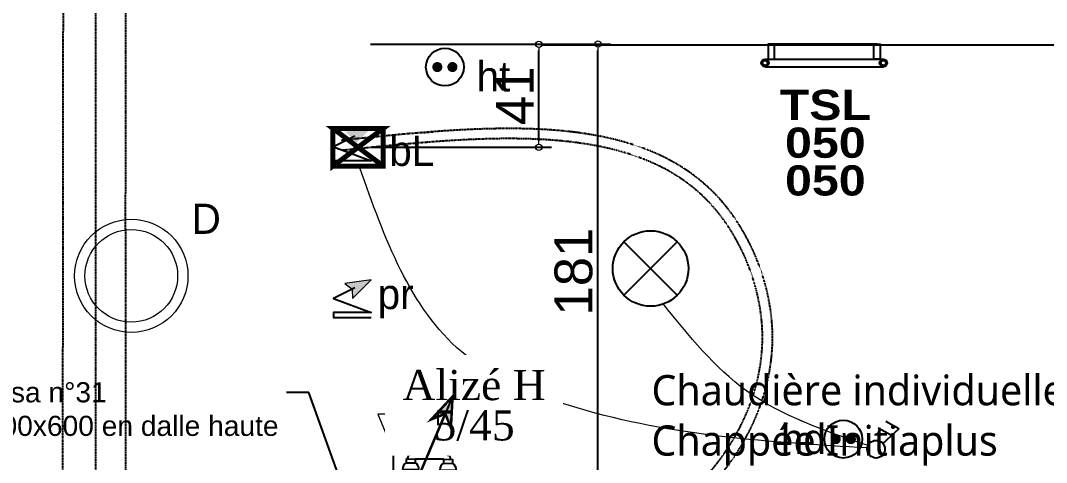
# Model space of a CAD drawing. Header units: millimetres. Extents: x 459337 to 526921, y -375392 to -289779.
# Drawn here: x 468187 to 472259, y -343856 to -342100 of the extents above; entities that cross this region are included whole.
import ezdxf
from ezdxf import colors
from ezdxf.entities.mleader import LeaderData, LeaderLine
from ezdxf.math import Vec2, Vec3

# ---------------------------------------------------------------- set-up
doc = ezdxf.new("R2010")
doc.units = ezdxf.units.MM
doc.set_wipeout_variables(frame=1)
doc.linetypes.add('prlm_ef', pattern=[0.165, 0.1, -0.065])
doc.linetypes.add('prlm_gaz', pattern=[36, 24, -3, 0, -3, 0, -3, 0, -3])
doc.layers.add('_GAZELEC-BOITE INCORPO', color=36, linetype='Continuous', lineweight=18)
doc.layers.add('_GAZELEC-RESERVATION', color=1, linetype='Continuous', lineweight=18)
for name, color, linetype in [('_GAZELEC-EAU CHAUDE', 1, 'Continuous'), ('GAZ-FLECHE VMC', 93, 'Continuous'), ('prlm-CHAUFF', 30, 'Continuous'), ('prlm-CHAUFF-CONV', 20, 'Continuous'), ('prlm-EAU-EF', 161, 'Continuous'), ('prlm-ELEC-CFO', 201, 'Continuous'), ('prlm-GAZ', 20, 'Continuous'), ('prlm-MOD', 64, 'Continuous'), ('prlm-VMC', 93, 'Continuous')]:
    doc.layers.add(name, color=color, linetype=linetype)
doc.layers.add('prlm-ZEROPLOT', color=254, linetype='Continuous', plot=False)
doc.styles.add('Arial', font='arial.ttf')
doc.styles.add('prlm-chauff', font='trebucbi.ttf', dxfattribs={"height": 18})
doc.styles.add('prlm-chauff-rad', font='ariblk.ttf', dxfattribs={"height": 12})
doc.styles.add('prlm-elec-cfo', font='comic.ttf', dxfattribs={"height": 12})
doc.styles.add('prlm-vmc', font='pala.ttf', dxfattribs={"height": 14})
doc.styles.get("Standard").update_dxf_attribs({"font": 'arial.ttf'})
doc.dimstyles.new('200', dxfattribs={"dimtxt": 150, "dimasz": 25, "dimexe": 50, "dimexo": 50, "dimgap": 20, "dimtad": 1, "dimdec": 0, "dimlfac": 0.1, "dimdsep": 46, "dimtxsty": 'Arial', "dimblk1": 'DOTBLANK', "dimblk2": 'DOTBLANK', "dimsah": 1, "dimcen": 25, "dimclrd": 5, "dimclre": 5, "dimadec": 0, "dimazin": 0, "dimtfac": 1, "dimtdec": 0, "dimtmove": 0, "dimatfit": 3, "dimldrblk": 'DOTBLANK', "dimfxl": 50, "dimtolj": 1, "dimtzin": 0, "dimarcsym": 0})

# ---------------------------------------------------------------- blocks, each defined once
blk = doc.blocks.new('xi.be')
at = {"layer": 'prlm-VMC', "color": 0, "linetype": 'ByBlock', "lineweight": 5, "flags": 128}
blk.add_lwpolyline([(-6.17, -15), (6.17, -15), (0, 0)], close=True, dxfattribs=at)
at = {"layer": 'prlm-VMC', "color": 0, "linetype": 'ByBlock', "lineweight": 5}
blk.add_solid([(0, -1), (5.17, -14), (-5.17, -14), (0, -1)], dxfattribs=at)
blk = doc.blocks.new('xi.PCHT')
at = {"color": 0, "lineweight": 5}
blk.add_wipeout([(-7.5, -7.5), (7.5, -7.5), (7.5, 7.5), (-7.5, 7.5)], dxfattribs=at).dxf.layer = 'prlm-ELEC-CFO'
at = {"layer": 'prlm-ELEC-CFO', "color": 0, "linetype": 'ByBlock', "lineweight": 5, "const_width": 2}
for points in [[(-4, 0, 1), (-2, 0, 1)], [(2, 0, 1), (4, 0, 1)]]:
    blk.add_lwpolyline(points, format="xyb", close=True, dxfattribs=at)
at = {"layer": 'prlm-ELEC-CFO', "color": 0, "linetype": 'ByBlock', "lineweight": -2}
blk.add_circle((0, 0), 7.5, dxfattribs=at)
blk = doc.blocks.new('xi.PCHD')
at = {"color": 0, "lineweight": 5}
blk.add_wipeout([(-7.5, -7.5), (7.5, -7.5), (7.5, 7.5), (-7.5, 7.5)], dxfattribs=at).dxf.layer = 'prlm-ELEC-CFO'
at = {"layer": 'prlm-ELEC-CFO', "color": 0, "linetype": 'ByBlock', "lineweight": 5, "const_width": 2}
for points in [[(-4, 0, 1), (-2, 0, 1)], [(2, 0, 1), (4, 0, 1)]]:
    blk.add_lwpolyline(points, format="xyb", close=True, dxfattribs=at)
at = {"layer": 'prlm-ELEC-CFO', "color": 0, "linetype": 'ByBlock', "lineweight": -2}
blk.add_circle((0, 0), 7.5, dxfattribs=at)
blk = doc.blocks.new('xi.PR')
at = {"layer": 'prlm-ELEC-CFO', "lineweight": 5}
blk.add_hatch(color=0, dxfattribs=at).paths.add_polyline_path([(-3, 6), (-0.1, 3.7), (0, 0), (7.5, 7.5)])
at = {"layer": 'prlm-ELEC-CFO', "color": 0}
blk.add_lwpolyline([(0.95, 4.23), (-7.5, 0), (7.5, -5.5), (-7.5, -5.5), (-7.5, -7.5), (7.5, -7.5)], dxfattribs=at)
at = {"layer": 'prlm-ELEC-CFO', "color": 0, "lineweight": 5, "flags": 128}
blk.add_lwpolyline([(-3, 6), (-0.1, 3.7), (0, 0), (7.5, 7.5)], close=True, dxfattribs=at)
blk = doc.blocks.new('xi.DA')
at = {"layer": 'prlm-ELEC-CFO', "color": 0}
for points in [[(4.05, 1.39), (-1.17, 4.34)], [(0.61, -1.67), (7.04, 4.05), (1.81, 7.01)]]:
    blk.add_lwpolyline(points, dxfattribs=at)
blk.add_circle((-2, -4), 3.5, dxfattribs=at)
blk = doc.blocks.new('xi.PTCE')
at = {"layer": 'prlm-ELEC-CFO', "color": 0}
for points in [[(-10.61, 10.61), (10.61, -10.61)], [(10.61, 10.61), (-10.61, -10.61)]]:
    blk.add_lwpolyline(points, dxfattribs=at)
at = {"layer": 'prlm-ELEC-CFO', "color": 0, "linetype": 'ByBlock'}
blk.add_circle((0, 0), 15, dxfattribs=at)
blk = doc.blocks.new('xi.BL')
at = {"color": 0, "lineweight": 5}
blk.add_wipeout([(-7.5, -7.5), (7.5, -7.5), (7.5, 7.5), (-7.5, 7.5)], dxfattribs=at).dxf.layer = 'prlm-ELEC-CFO'
at = {"layer": 'prlm-ELEC-CFO', "lineweight": 5}
blk.add_hatch(color=0, dxfattribs=at).paths.add_polyline_path([(-3, 6), (-0.1, 3.7), (0, 0), (7.5, 7.5)])
at = {"layer": 'prlm-ELEC-CFO', "color": 0}
blk.add_lwpolyline([(0.95, 4.23), (-7.5, 0), (7.5, -5.5), (-7.5, -5.5), (-7.5, -7.5), (7.5, -7.5)], dxfattribs=at)
blk = doc.blocks.new('xi.dchrob')
at = {"layer": 'prlm-MOD', "color": 161}
for p, q in [((8.16, -2.3), (8.16, 2.3)), ((13.38, 1.16), (13.38, -1.16))]:
    blk.add_line(p, q, dxfattribs=at)
for points in [[(0, 10.66), (0, 4.16)], [(4.19, -5.66), (4.19, 5.66)], [(5.77, 7.56), (8.16, 2.38)], [(5.77, -7.26), (8.16, -2.37)], [(0, -4.16), (0, -10.66)]]:
    blk.add_lwpolyline(points, dxfattribs=at)
for points in [[(2.5, 9.16), (4.19, 9.16), (4.19, 5.66), (2.5, 5.66)], [(13.38, -2.37), (8.16, -2.37), (8.16, 2.38), (13.38, 2.38)], [(2.5, -5.66), (4.19, -5.66), (4.19, -9.16), (2.5, -9.16)]]:
    blk.add_lwpolyline(points, close=True, dxfattribs=at)
for centre, radius, start, end in [((0, 7.41), 3.25, 32.579, 90), ((4.65, 7.56), 1.13, 0, 114.0743), ((0, 7.41), 3.25, 270, 327.421), ((0, -7.41), 3.25, 32.579, 90), ((4.65, -7.26), 1.13, 245.9257, 360), ((0, -7.41), 3.25, 270, 327.421)]:
    blk.add_arc(centre, radius, start, end, dxfattribs=at)
blk = doc.blocks.new('xi.tsl-050-050')
at = {"layer": 'prlm-CHAUFF-CONV', "linetype": 'ByBlock', "lineweight": -2}
h = blk.add_hatch(color=0, dxfattribs=at)
edge = h.paths.add_edge_path()
edge.add_arc((-23.5, 7.5), 1.5, 0, 360)
edge = h.paths.add_edge_path(flags=17)
edge.add_arc((-23.5, 7.5), 1, 0, 360)
edge = h.paths.add_edge_path()
edge.add_arc((23.5, 7.5), 1.5, 0, 360)
edge = h.paths.add_edge_path(flags=17)
edge.add_arc((23.5, 7.5), 1, 0, 360)
at = {"layer": 'prlm-CHAUFF-CONV', "color": 0, "linetype": 'ByBlock', "lineweight": -2, "flags": 128}
for points in [[(23.5, 9), (-23.5, 9)], [(23.5, 6), (-23.5, 6)]]:
    blk.add_lwpolyline(points, dxfattribs=at)
at = {"layer": 'prlm-CHAUFF-CONV', "color": 0, "linetype": 'ByBlock', "lineweight": -2}
for points in [[(-19.73, 0), (-22.27, 0), (-22.27, 6), (-19.73, 6)], [(19.73, 0), (22.27, 0), (22.27, 6), (19.73, 6)]]:
    blk.add_lwpolyline(points, close=True, dxfattribs=at)
for centre, radius in [((-23.5, 7.5), 1.5), ((-23.5, 7.5), 1), ((23.5, 7.5), 1.5), ((23.5, 7.5), 1)]:
    blk.add_circle(centre, radius, dxfattribs=at)
at = {"layer": 'prlm-ZEROPLOT', "linetype": 'ByBlock', "lineweight": -2, "flags": 128}
blk.add_lwpolyline([(-21, 0), (21, 0)], dxfattribs=at)
blk = doc.blocks.new('xi.lumD')
at = {"layer": 'prlm-ELEC-CFO', "color": 0, "linetype": 'ByBlock', "lineweight": 13}
for radius in [22.49, 18.39]:
    blk.add_circle((0, 0), radius, dxfattribs=at)
blk = doc.blocks.new('FLECHE1')
h = blk.add_hatch(color=256)
h.dxf.hatch_style = 1
h.paths.add_polyline_path([(495907.1, -370439.6), (495913.6, -370315.5), (495936.1, -370371.1), (495991.7, -370348.6)])
for p, q in [((495907.1, -370439.6), (496141.3, -369887.2)), ((495913.6, -370315.5), (495907.1, -370439.6)), ((495913.6, -370315.5), (495907.1, -370439.6)), ((495936.1, -370371.1), (495913.6, -370315.5)), ((495936.1, -370371.1), (495913.6, -370315.5)), ((495991.7, -370348.6), (495907.1, -370439.6)), ((495907.1, -370439.6), (495991.7, -370348.6)), ((495936.1, -370371.1), (495991.7, -370348.6)), ((495991.7, -370348.6), (495936.1, -370371.1)), ((495907.1, -370439.6), (495936.1, -370371.1))]:
    blk.add_line(p, q)
at = {"const_width": 10}
for points in [[(495936.1, -370371.1), (496141.3, -369887.2)], [(495907.1, -370439.6), (495913.6, -370315.5), (495936.1, -370371.1), (495991.7, -370348.6), (495907.1, -370439.6)]]:
    blk.add_lwpolyline(points, dxfattribs=at)
blk = doc.blocks.new('_DOTBLANK')
at = {"color": 0, "linetype": 'ByBlock'}
blk.add_line((-0.5, 0), (-1, 0), dxfattribs=at)
blk.add_circle((0, 0), 0.5, dxfattribs=at)
blk = doc.blocks.new('*D116')
at = {"layer": '_GAZELEC-BOITE INCORPO', "color": 5, "lineweight": -2, "transparency": 16777216}
for p, q in [((469576.6, -342194.3), (470294.2, -342194.3)), ((470244.2, -342578.3), (470244.2, -342219.3)), ((469576.7, -342603.3), (470294.2, -342603.3))]:
    blk.add_line(p, q, dxfattribs=at)
at = {"layer": '_GAZELEC-BOITE INCORPO', "color": 5, "lineweight": -2, "transparency": 16777216, "xscale": 25, "yscale": 25, "zscale": 25}
for p, rotation in [((470244.2, -342194.3), 90), ((470244.2, -342603.3), 270)]:
    blk.add_blockref('_DOTBLANK', p, dxfattribs=dict(at, rotation=rotation))
at = {"layer": '_GAZELEC-BOITE INCORPO', "color": 0, "transparency": 16777216, "insert": (470148.9, -342398.8), "char_height": 150, "attachment_point": 5, "rotation": 90, "style": 'Arial'}
blk.add_mtext('\\A1;41', dxfattribs=at)
blk = doc.blocks.new('*D117')
at = {"layer": '_GAZELEC-BOITE INCORPO', "color": 5, "lineweight": -2, "transparency": 16777216}
for p, q in [((469579.4, -342193.4), (470528.9, -342193.4)), ((470478.9, -343976.2), (470478.9, -342218.4)), ((469579.4, -344001.2), (470528.9, -344001.2))]:
    blk.add_line(p, q, dxfattribs=at)
at = {"layer": '_GAZELEC-BOITE INCORPO', "color": 5, "lineweight": -2, "transparency": 16777216, "xscale": 25, "yscale": 25, "zscale": 25}
for p, rotation in [((470478.9, -342193.4), 90), ((470478.9, -344001.2), 270)]:
    blk.add_blockref('_DOTBLANK', p, dxfattribs=dict(at, rotation=rotation))
at = {"layer": '_GAZELEC-BOITE INCORPO', "color": 0, "transparency": 16777216, "insert": (470382.4, -343097.3), "char_height": 150, "attachment_point": 5, "rotation": 90, "style": 'Arial'}
blk.add_mtext('\\A1;181', dxfattribs=at)
blk = doc.blocks.new('*D118')
at = {"layer": '_GAZELEC-BOITE INCORPO', "color": 5, "lineweight": -2, "transparency": 16777216}
for p, q in [((470259.6, -342196.2), (472811.6, -342196.2)), ((472761.6, -344189.2), (472761.6, -342221.2)), ((470259.6, -344214.2), (472811.6, -344214.2))]:
    blk.add_line(p, q, dxfattribs=at)
at = {"layer": '_GAZELEC-BOITE INCORPO', "color": 5, "lineweight": -2, "transparency": 16777216, "xscale": 25, "yscale": 25, "zscale": 25}
for p, rotation in [((472761.6, -342196.2), 90), ((472761.6, -344214.2), 270)]:
    blk.add_blockref('_DOTBLANK', p, dxfattribs=dict(at, rotation=rotation))
at = {"layer": '_GAZELEC-BOITE INCORPO', "color": 0, "transparency": 16777216, "insert": (472665, -343205.2), "char_height": 150, "attachment_point": 5, "rotation": 90, "style": 'Arial'}
blk.add_mtext('\\A1;202', dxfattribs=at)

msp = doc.modelspace()

# ---------------------------------------------------------------- linework, layer by layer
at = {"layer": 'prlm-VMC'}
msp.add_lwpolyline([(469666.918, -344067.247), (469666.918, -343813.912)], dxfattribs=at)

# ---------------------------------------------------------------- block references
at = {"layer": 'prlm-CHAUFF-CONV', "xscale": 10, "yscale": 10, "zscale": 10, "rotation": 179.9999933324797}
msp.add_blockref('xi.tsl-050-050', (471377.042, -342193.424), dxfattribs=at)
at = {"layer": 'prlm-ELEC-CFO', "xscale": 10, "yscale": 10, "zscale": 10}
for name, p in [('xi.PCHT', (469871.258, -342284.67)), ('xi.PTCE', (470687.783, -343084.993))]:
    msp.add_blockref(name, p, dxfattribs=at)
at = {"layer": 'prlm-MOD', "xscale": 10, "yscale": 10, "zscale": 10, "rotation": 89.3508081280113}
msp.add_blockref('xi.dchrob', (469809.719, -343884.475), dxfattribs=at)
at = {"layer": 'prlm-VMC', "ltscale": 50, "xscale": 10, "yscale": 10, "zscale": 10, "rotation": 179.9999933324873}
msp.add_blockref('xi.be', (469666.918, -343813.912), dxfattribs=at)

# ---------------------------------------------------------------- texts
at = {"layer": 'prlm-ELEC-CFO', "lineweight": 20, "char_height": 120, "line_spacing_factor": 0.8, "style": 'prlm-elec-cfo', "bg_fill": 3, "bg_fill_color": 256, "bg_fill_transparency": 0}
for s, insert, attachment_point, box_fill_scale in [('ht', (470064.04, -342322.271), 5, 1.1), ('D', (468924.032, -342827.435), 2, 0.95), ('pr', (469675.684, -343204.437), 5, 1.1), ('hd', (471294.54, -343762.977), 5, 1.1)]:
    msp.add_mtext(s, dxfattribs=dict(at, insert=insert, attachment_point=attachment_point, box_fill_scale=box_fill_scale))

# ---------------------------------------------------------------- next in the draw order: block references
at = {"layer": 'prlm-ELEC-CFO', "xscale": 10, "yscale": 10, "zscale": 10}
for name, p in [('xi.lumD', (468626.458, -343114.158)), ('xi.PR', (469503.844, -343204.437)), ('xi.PCHD', (471452.861, -343762.977))]:
    msp.add_blockref(name, p, dxfattribs=at)

# ---------------------------------------------------------------- next in the draw order: linework, layer by layer
at = {"layer": 'prlm-ELEC-CFO', "lineweight": 13}
for points in [[(471548.31, -343798.189), (470396.62, -343639.145), (469938.192, -343416.246), (469532.951, -342684.895)], [(471551.076, -343788.586), (471068.773, -343571.037), (470738.467, -343226.171)]]:
    msp.add_spline(points, degree=3, dxfattribs=at)

# ---------------------------------------------------------------- next in the draw order: block references
at = {"layer": 'prlm-ELEC-CFO', "xscale": 10, "yscale": 10, "zscale": 10}
msp.add_blockref('xi.DA', (471602.981, -343762.977), dxfattribs=at)

# ---------------------------------------------------------------- next in the draw order: texts
at = {"layer": 'prlm-CHAUFF', "insert": (470691.362, -343508.476), "char_height": 120, "width": 1804.18078, "attachment_point": 1, "style": 'prlm-chauff'}
msp.add_mtext('Chaudière individuelle Chappée Initiaplus Compact 28 ', dxfattribs=at)

# ---------------------------------------------------------------- next in the draw order: block references
at = {"layer": 'prlm-ELEC-CFO', "xscale": 10, "yscale": 10, "zscale": 10}
msp.add_blockref('xi.BL', (469504.062, -342601.65), dxfattribs=at)

# ---------------------------------------------------------------- next in the draw order: texts
at = {"layer": 'prlm-CHAUFF-CONV', "lineweight": 20, "insert": (471381.543, -342585.884), "char_height": 120, "width": 328.23602, "attachment_point": 5, "rotation": 359.999993, "line_spacing_factor": 0.75, "style": 'prlm-chauff-rad', "bg_fill": 3, "box_fill_scale": 1.1, "bg_fill_color": 256, "bg_fill_transparency": 0}
msp.add_mtext('TSL\\P050\\P050', dxfattribs=at)
at = {"layer": 'prlm-ELEC-CFO', "lineweight": 20, "insert": (469739.602, -342618.387), "char_height": 120, "attachment_point": 5, "line_spacing_factor": 0.8, "style": 'prlm-elec-cfo', "bg_fill": 3, "box_fill_scale": 1.1, "bg_fill_color": 256, "bg_fill_transparency": 0}
msp.add_mtext('bL', dxfattribs=at)
at = {"layer": 'prlm-VMC', "ltscale": 25, "insert": (469987.159, -343628.967), "char_height": 120, "width": 586.14744, "attachment_point": 5, "line_spacing_factor": 0.8, "style": 'prlm-vmc', "bg_fill": 2}
msp.add_mtext('Alizé H 5/45', dxfattribs=at)

# ---------------------------------------------------------------- next in the draw order: linework, layer by layer
at = {"layer": '_GAZELEC-BOITE INCORPO', "const_width": 20}
msp.add_lwpolyline([(469426.663, -342628.291), (469426.666, -342678.291), (469626.66, -342678.279), (469626.657, -342528.279), (469426.657, -342528.291), (469426.666, -342678.291), (469626.657, -342528.279), (469426.657, -342528.298), (469626.66, -342678.279)], dxfattribs=at)
at = {"layer": '_GAZELEC-EAU CHAUDE', "linetype": 'prlm_ef'}
msp.add_open_spline([(470112.091, -344231.348), (470142.367, -344231.375), (470172.38, -344231.399), (470231.765, -344230.274), (470261.136, -344229.124), (470300.825, -344225.994), (470311.465, -344224.996), (470332.855, -344222.615), (470343.604, -344221.224), (470375.686, -344216.402), (470397.021, -344212.296), (470439.475, -344202.374), (470460.593, -344196.557), (470529.59, -344174.71), (470576.765, -344155.194), (470667.978, -344108.493), (470712.015, -344081.31), (470795.549, -344020.274), (470835.046, -343986.423), (470896.554, -343924.708), (470920.141, -343898.344), (470958.61, -343850.234), (470974.187, -343828.991), (471003.408, -343785.356), (471017.05, -343762.968), (471052.877, -343697.932), (471072.563, -343654.122), (471103.963, -343564.259), (471115.679, -343518.207), (471128.291, -343437.668), (471131.275, -343403.474), (471131.976, -343355.836), (471131.801, -343342.524), (471130.688, -343315.866), (471129.751, -343302.5), (471125.834, -343262.374), (471121.749, -343235.587), (471108.494, -343170.921), (471097.888, -343133.24), (471071.76, -343059.979), (471056.236, -343024.4), (471021.019, -342956.665), (471001.325, -342924.51), (470971.693, -342883.201), (470963.182, -342872.038), (470944.621, -342849.145), (470934.502, -342837.51), (470913.679, -342815.153), (470902.977, -342804.431), (470868.461, -342772.121), (470843.623, -342752.095), (470791.418, -342715.668), (470764.049, -342699.268), (470706.879, -342669.783), (470677.078, -342656.699), (470615.182, -342633.573), (470583.088, -342623.532), (470516.788, -342606.231), (470482.582, -342598.971), (470412.268, -342586.964), (470376.16, -342582.217), (470280.063, -342572.771), (470218.764, -342569.817), (470092.81, -342568.414), (470028.155, -342569.963), (469896.425, -342576.291), (469829.35, -342581.069), (469693.693, -342592.554), (469625.111, -342599.26), (469525.92, -342609.354), (469495.561, -342612.496), (469465.179, -342615.64)], degree=3, knots=[0, 0, 0, 0, 90.53099013, 90.53099013, 181.06198025, 181.06198025, 214.43327974, 214.43327974, 248.48601364, 248.48601364, 316.59148142, 316.59148142, 384.69694921, 384.69694921, 540.85190962, 540.85190962, 697.00687003, 697.00687003, 853.16183044, 853.16183044, 959.8552966, 959.8552966, 1039.76502508, 1039.76502508, 1119.67475355, 1119.67475355, 1266.97972913, 1266.97972913, 1414.28470472, 1414.28470472, 1521.16723611, 1521.16723611, 1562.52479516, 1562.52479516, 1603.88235421, 1603.88235421, 1686.59747232, 1686.59747232, 1804.97774295, 1804.97774295, 1923.35801358, 1923.35801358, 2041.73828421, 2041.73828421, 2087.49307153, 2087.49307153, 2138.95882103, 2138.95882103, 2190.42457054, 2190.42457054, 2300.6400987, 2300.6400987, 2410.85562685, 2410.85562685, 2521.07115501, 2521.07115501, 2631.28668316, 2631.28668316, 2741.50221131, 2741.50221131, 2851.71773947, 2851.71773947, 3028.16458487, 3028.16458487, 3204.61143027, 3204.61143027, 3381.05827568, 3381.05827568, 3557.50512108, 3557.50512108, 3635.10822019, 3635.10822019, 3635.10822019, 3635.10822019], dxfattribs=at)
at = {"layer": 'prlm-EAU-EF', "linetype": 'prlm_ef'}
for points in [[(469564.331, -337201.833), (469303.177, -337220.428), (468778.222, -337331.009), (468464.467, -337539.478), (468315.438, -337791.606), (468261.051, -338016.128), (468238.803, -338335.297), (468238.803, -338658.243), (468246.345, -338876.317), (468253.666, -339318.787), (468253.666, -339735.31), (468253.666, -341192.764), (468253.666, -341405.679), (468253.666, -341487.97), (468209.803, -341705.742), (468109.336, -342001.083), (467911.29, -342305.165), (467632.6, -342665.087), (467454.962, -342961.905), (467344.805, -343324.13), (467311.794, -343581.922), (467302.077, -344158.403)], [(469579.044, -337789.11), (469274.917, -337764.255), (468782.586, -337873.549), (468460.106, -338168.281), (468354.431, -338513.903), (468354.431, -338790.474), (468354.431, -340221.762), (468354.431, -341253.254), (468354.431, -342936.662), (468354.431, -344533.06), (468354.431, -346675.932), (468354.431, -348576.244), (468437.473, -350810.428), (468384.298, -351466.634), (468078.505, -352166.475), (467670.714, -352999.11), (467393.226, -353747.578), (467260.897, -354663.563)], [(469566.012, -337826.719), (469319.567, -337812.308), (468786.442, -337948.599), (468604.704, -338152.464), (468501.515, -338378.401), (468484.126, -338670.46), (468484.126, -339021.511), (468484.126, -340080.641), (468484.126, -342375.948), (468484.126, -344353.326), (468484.126, -347210.702), (468484.126, -349072.048), (468484.126, -349245.969), (468484.126, -349419.89), (468598.912, -350206.839), (468598.912, -350472.755), (468598.912, -351002.912), (468847.438, -351809.855), (469263.579, -352569.897), (469629.871, -353234.041), (469825.232, -353843.507), (469914.609, -354372.214), (469950.768, -354745.658)], [(469568.232, -337851.971), (469257.828, -337868.371), (468957.307, -337916.021), (468734.716, -338096.238), (468602.758, -338399.285), (468602.758, -338714.295), (468602.758, -339756.406), (468602.758, -341170.262), (468602.758, -342715.948), (468602.758, -344109.804), (468602.758, -344814.848), (468602.758, -344919.442), (468602.758, -345005.646), (469168.114, -345643.992), (469642.304, -345670.068), (469929.837, -345567.096), (470200.938, -345435.658), (470471.92, -345234.264), (470637.369, -344930.737), (470637.369, -344670.057), (470561.788, -344527.696), (470440.335, -344456.991), (470053.768, -344389.708)], [(470112.056, -344271.348), (470360.393, -344259.15), (470995.376, -343867.248), (471171.273, -343329.075), (470983.076, -342833.078), (469461.061, -342575.853)]]:
    msp.add_spline(points, degree=3, dxfattribs=at)
at = {"layer": 'prlm-GAZ', "linetype": 'prlm_gaz', "ltscale": 0.8}
msp.add_spline([(469578.152, -336856.735), (469242.21, -336874.224), (468772.487, -337033.491), (468475.828, -337299.005), (468225.186, -338110.346), (468225.186, -338963.436), (468225.186, -340237.49), (468225.186, -341266.96), (468225.186, -341408.956), (467917.559, -342222.814), (467477.669, -342798.538), (467329.113, -343198.393), (467283.443, -343721.32), (467283.443, -344160.436)], degree=3, dxfattribs=at)

# ---------------------------------------------------------------- next in the draw order: block references
at = {"layer": 'GAZ-FLECHE VMC', "rotation": 180}
msp.add_blockref('FLECHE1', (965808.761, -714033.309), dxfattribs=at)

# ---------------------------------------------------------------- next in the draw order: dimensions: what is measured, and where the dimension line sits
at = {"layer": '_GAZELEC-BOITE INCORPO'}
for base, p1, p2, picture, middle in [((470244.194, -342194.28), (469526.658, -342603.285), (469526.632, -342194.28), '*D116', (470148.887, -342398.783)), ((470478.942, -342193.424), (469529.429, -344001.196), (469529.429, -342193.424), '*D117', (470382.356, -343097.31)), ((472761.608, -342196.151), (470209.595, -344214.249), (470209.595, -342196.151), '*D118', (472665.022, -343205.2))]:
    dim = msp.add_linear_dim(base=base, p1=p1, p2=p2, angle=90, dimstyle='200', dxfattribs=at)
    dim.commit()
    dim.dimension.update_dxf_attribs({"geometry": picture, "text_midpoint": middle})

# ---------------------------------------------------------------- next in the draw order: leaders
at = {"layer": '_GAZELEC-RESERVATION', "color": 6}
ml = msp.add_multileader_mtext('Standard', dxfattribs=at)
ml.set_content('résa n°31\\P300x600 en dalle haute', color=6)
ml.set_leader_properties()
ml.build(insert=Vec2(0, 0))
ml.multileader.update_dxf_attribs({"has_text_frame": 1, "arrow_head_size": 80, "scale": 20})
ctx = ml.context
ctx.base_point, ctx.scale, ctx.char_height, ctx.arrow_head_size, ctx.landing_gap_size, ctx.plane_origin = Vec3(468009.174, -343577.531), 20, 80, 80, 40, Vec3(462300.01, -343379.154)
notes = []
notes.append((ctx, [(0, (1, 1, 0), (469331.762, -343577.531), (-1, 0), 89.845, [(0, [(469551.075, -344189.403)], 0, [])])]))
ctx.mtext.insert, ctx.mtext.width, ctx.mtext.flow_direction = Vec3(468049.174, -343536.822), 1568.85041, 5
for ctx, leaders in notes:
    for number, flags, end, landing, length, lines in leaders:
        leader = LeaderData()
        leader.index, (leader.has_last_leader_line, leader.has_dogleg_vector, leader.attachment_direction) = number, flags
        leader.last_leader_point, leader.dogleg_vector, leader.dogleg_length = Vec3(end), Vec3(landing), length
        for number, points, colour, breaks in lines:
            line = LeaderLine()
            line.index, line.vertices, line.color, line.breaks = number, Vec3.list(points), colors.encode_raw_color(colour), breaks
            leader.lines.append(line)
        ctx.leaders.append(leader)

doc.saveas('drawing.dxf')
